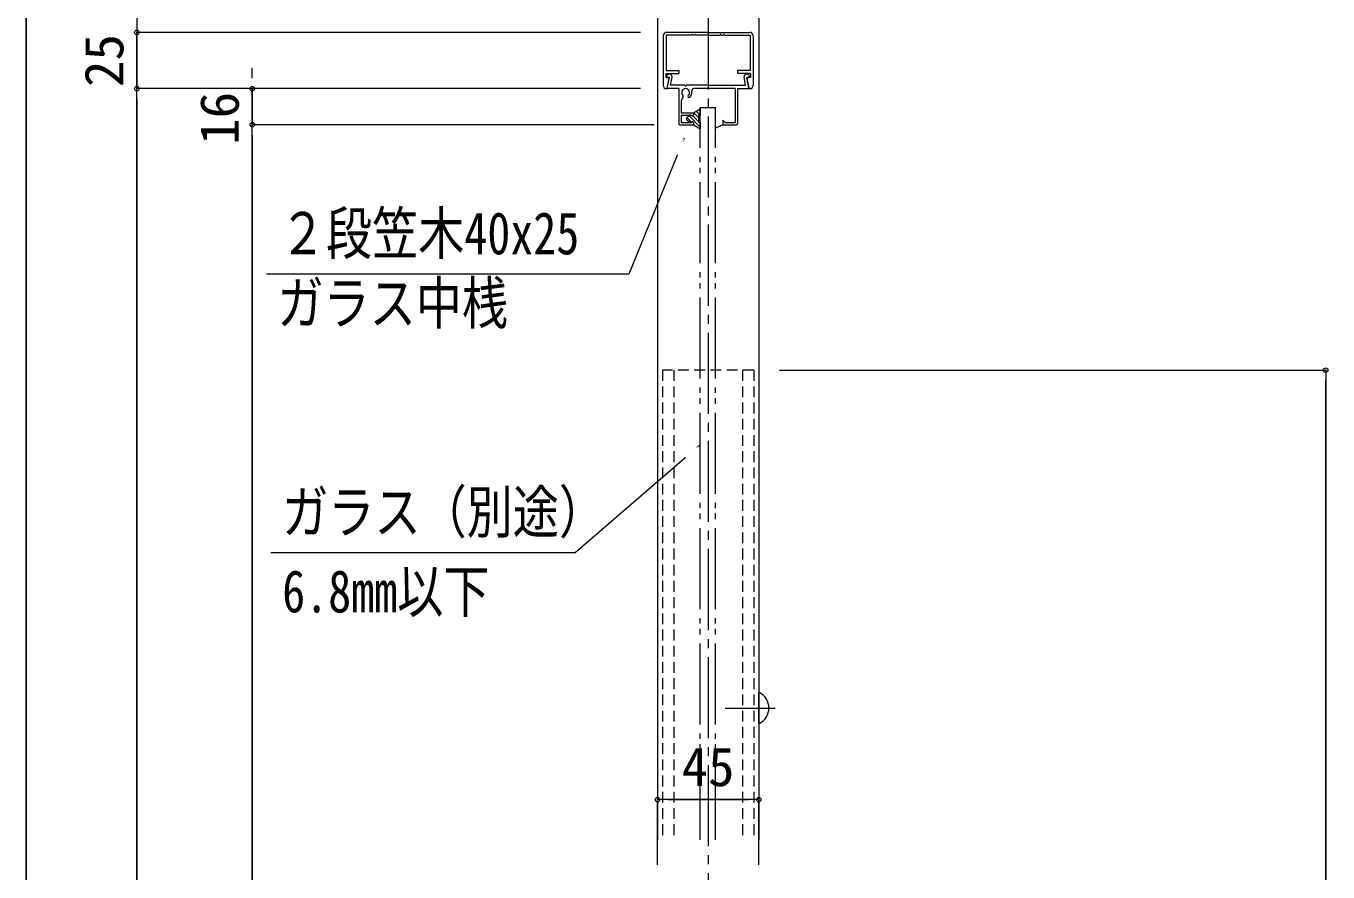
# Model space of a CAD drawing. Units: millimetres at full size. Extents: x -3135 to 4022, y -814 to 1448.
# Drawn here: x 1975 to 2554, y 209 to 585 of the extents above; entities that cross this region are included whole.
import ezdxf
from ezdxf.enums import TextEntityAlignment as Align

# ---------------------------------------------------------------- set-up
doc = ezdxf.new("R2010")
doc.units = ezdxf.units.MM
doc.header["$LTSCALE"] = 4
doc.header["$PDMODE"] = 32
doc.header["$PDSIZE"] = 2
for name, pattern in [('CHAIN2', [12, 9, -1, 1, -1]), ('DASHED1', [1.8, 1.2, -0.6]), ('DOUBLE_CHAIN2', [12.8, 9, -1, 0.6, -0.6, 0.6, -1])]:
    doc.linetypes.add(name, pattern=pattern)
for name, color, linetype, lineweight in [('0-0_0', 7, 'Continuous', 18), ('0-1_1手摺寸法', 3, 'Continuous', 18), ('0-2_2A', 1, 'DOUBLE_CHAIN2', 18), ('0-4_2躯体線', 4, 'Continuous', 9), ('0-5_3中心線', 2, 'CHAIN2', 18), ('0-6_41ｱﾙﾐ', 6, 'Continuous', 18), ('0-9_6ﾊｯﾁﾝｸﾞ', 4, 'Continuous', 9), ('0-B_CYAN', 4, 'Continuous', 9), ('1-0_アンカー', 4, 'Continuous', 9)]:
    doc.layers.add(name, color=color, linetype=linetype, lineweight=lineweight)
doc.styles.add('ＭＳ ゴシック', font='')
doc.styles.get('ＭＳ ゴシック').set_extended_font_data('MS Gothic')

msp = doc.modelspace()

# ---------------------------------------------------------------- linework, layer by layer
at = {"layer": '0-0_0'}
for p, q in [((2255.85, 687.108), (2255.85, 223.614)), ((2300.85, 687.108), (2300.85, 223.614))]:
    msp.add_line(p, q, dxfattribs=at)
for points in [[(2267.728, 535.108), (2243.152, 474.779), (2082.197, 474.779)], [(2274.35, 398.491), (2219.232, 351.025), (2084.137, 351.025)]]:
    msp.add_lwpolyline(points, dxfattribs=at)
at = {"layer": '0-1_1手摺寸法'}
for p, q in [((1975.416, -367.892), (1975.416, 732.108)), ((1975.416, 727.508), (1975.416, -363.292)), ((2024.64, 687.108), (2024.64, 582.108)), ((2248.35, 582.108), (2024.64, 582.108)), ((2024.64, 557.108), (2024.64, 582.108)), ((2248.35, 582.108), (2024.64, 582.108)), ((2024.64, 582.108), (2024.64, 557.108)), ((2075.915, 561.708), (2075.915, 566.308)), ((2248.35, 557.108), (2024.64, 557.108)), ((2248.35, 557.108), (2024.64, 557.108)), ((2024.64, -267.892), (2024.64, 557.108)), ((2236.85, 557.108), (2075.915, 557.108)), ((2075.915, 557.108), (2075.915, 541.108)), ((2075.915, 541.108), (2075.915, 557.108)), ((2024.64, 552.508), (2024.64, -263.292)), ((2024.64, 552.508), (2024.64, 547.908)), ((2254.35, 541.108), (2075.915, 541.108)), ((2254.35, 541.108), (2075.915, 541.108)), ((2075.915, -251.892), (2075.915, 541.108)), ((2075.915, 536.508), (2075.915, 531.908)), ((2075.915, 536.508), (2075.915, -247.292)), ((2310.1, 432.108), (2552.642, 432.108)), ((2552.642, 432.108), (2552.642, -367.892)), ((2552.642, -363.292), (2552.642, 427.508)), ((2255.85, 212.464), (2255.85, 241.417)), ((2300.85, 241.417), (2255.85, 241.417)), ((2260.45, 241.417), (2296.25, 241.417)), ((2300.85, 212.464), (2300.85, 241.417))]:
    msp.add_line(p, q, dxfattribs=at)
for p in [(2024.64, 582.108), (2024.64, 557.108), (2075.915, 557.108), (2075.915, 541.108), (2552.642, 432.108), (2255.85, 241.417), (2300.85, 241.417)]:
    msp.add_point(p, dxfattribs=at)
at = {"layer": '0-2_2A'}
for p, q in [((2274.85, 223.614), (2274.85, 548.668)), ((2274.85, 548.668), (2281.65, 548.668)), ((2281.65, 223.614), (2281.65, 548.668))]:
    msp.add_line(p, q, dxfattribs=at)
at = {"layer": '0-4_2躯体線'}
for p, q in [((2300.85, 275.358), (2300.85, 288.858)), ((2301.35, 288.858), (2300.85, 288.858)), ((2285.91, 282.108), (2308.166, 282.108)), ((2301.35, 275.358), (2300.85, 275.358))]:
    msp.add_line(p, q, dxfattribs=at)
msp.add_arc((2297.655, 282.108), 7.695, 298.699, 61.301, dxfattribs=at)
at = {"layer": '0-5_3中心線'}
msp.add_line((2278.35, 784.737), (2278.35, -527.622), dxfattribs=at)
at = {"layer": '0-6_41ｱﾙﾐ'}
for p, q in [((2258.35, 580.608), (2258.35, 558.608)), ((2259.65, 580.808), (2259.65, 565.108)), ((2271.05, 580.808), (2259.65, 580.808)), ((2278.35, 582.108), (2259.85, 582.108)), ((2271.181, 581.014), (2271.05, 580.808)), ((2271.519, 581.014), (2271.65, 580.808)), ((2272.55, 580.808), (2271.65, 580.808)), ((2272.681, 581.014), (2272.55, 580.808)), ((2273.019, 581.014), (2273.15, 580.808)), ((2278.35, 582.108), (2296.85, 582.108)), ((2278.519, 581.014), (2278.65, 580.808)), ((2278.65, 580.808), (2283.55, 580.808)), ((2283.681, 581.014), (2283.55, 580.808)), ((2284.019, 581.014), (2284.15, 580.808)), ((2284.15, 580.808), (2285.05, 580.808)), ((2285.181, 581.014), (2285.05, 580.808)), ((2285.519, 581.014), (2285.65, 580.808)), ((2285.65, 580.808), (2297.05, 580.808)), ((2297.05, 580.808), (2297.05, 565.108)), ((2298.35, 580.608), (2298.35, 558.608)), ((2259.55, 563.908), (2265.35, 563.908)), ((2259.65, 565.108), (2265.35, 565.108)), ((2261.15, 562.108), (2260.1, 562.108)), ((2260.182, 557.268), (2261.078, 561.749)), ((2260.198, 557.347), (2261.15, 562.108)), ((2261.674, 558.608), (2262.385, 562.161)), ((2265.35, 565.108), (2265.35, 563.908)), ((2291.35, 565.108), (2291.35, 563.908)), ((2297.05, 565.108), (2291.35, 565.108)), ((2297.15, 563.908), (2291.35, 563.908)), ((2295.026, 558.608), (2294.316, 562.161)), ((2295.55, 562.108), (2296.6, 562.108)), ((2296.502, 557.347), (2295.55, 562.108)), ((2296.518, 557.268), (2295.622, 561.749)), ((2297.15, 562.108), (2295.916, 562.108)), ((2297.15, 563.908), (2297.15, 562.108)), ((2259.85, 557.108), (2259.986, 557.108)), ((2265.35, 557.108), (2260.394, 557.108)), ((2265.35, 557.108), (2265.35, 541.608)), ((2268.519, 558.4), (2268.65, 558.608)), ((2278.35, 558.608), (2268.65, 558.608)), ((2278.35, 558.608), (2268.65, 558.608)), ((2290.35, 557.108), (2272.024, 557.108)), ((2278.35, 558.608), (2295.026, 558.608)), ((2290.35, 557.108), (2290.35, 542.108)), ((2291.35, 557.108), (2291.35, 541.608)), ((2291.35, 557.108), (2296.306, 557.108)), ((2296.85, 557.108), (2296.714, 557.108)), ((2267.281, 553.505), (2266.35, 551.893)), ((2266.35, 551.893), (2266.35, 546.308)), ((2266.35, 546.308), (2271.85, 546.308)), ((2266.35, 545.308), (2270.873, 545.308)), ((2266.35, 545.308), (2266.35, 542.108)), ((2271.85, 546.308), (2271.85, 545.458)), ((2265.85, 541.108), (2271.85, 541.108)), ((2266.35, 542.108), (2270.873, 542.108)), ((2271.85, 541.958), (2271.85, 541.108)), ((2284.85, 543.108), (2285.85, 542.108)), ((2284.85, 543.108), (2284.85, 541.108)), ((2284.85, 541.108), (2290.85, 541.108)), ((2285.85, 542.108), (2290.35, 542.108))]:
    msp.add_line(p, q, dxfattribs=at)
for points in [[(2278.181, 581.014), (2278.05, 580.808), (2273.15, 580.808)], [(2259.55, 563.908), (2259.55, 562.108), (2260.784, 562.108)], [(2268.181, 558.4), (2268.05, 558.608), (2261.674, 558.608)]]:
    msp.add_lwpolyline(points, dxfattribs=at)
for centre, radius, start, end in [((2259.85, 580.608), 1.5, 90, 180), ((2271.35, 580.908), 0.2, 32.334, 147.666), ((2272.85, 580.908), 0.2, 32.334, 147.666), ((2278.35, 580.908), 0.2, 90, 147.666), ((2278.35, 580.908), 0.2, 32.334, 90), ((2283.85, 580.908), 0.2, 32.334, 147.666), ((2285.35, 580.908), 0.2, 32.334, 147.666), ((2296.85, 580.608), 1.5, 0, 90), ((2261.15, 562.358), 1.25, 350.949, 183.815), ((2260.1, 562.308), 0.2, 180, 270), ((2260.784, 561.808), 0.3, 348.69, 90), ((2295.55, 562.358), 1.25, 356.185, 189.051), ((2295.916, 561.808), 0.3, 90, 191.31), ((2296.6, 562.308), 0.2, 270, 350.453), ((2259.85, 558.608), 1.5, 180, 270), ((2259.986, 557.308), 0.2, 270, 348.69), ((2260.394, 557.308), 0.2, 168.69, 270), ((2268.35, 555.358), 1.75, 312.84, 227.241), ((2268.35, 558.508), 0.2, 212.334, 327.666), ((2268.35, 555.358), 2.75, 312.84, 11.537), ((2272.024, 556.108), 1, 90, 191.537), ((2296.306, 557.308), 0.2, 270, 11.31), ((2296.714, 557.308), 0.2, 191.31, 270), ((2296.85, 558.608), 1.5, 270, 0), ((2266.823, 553.706), 0.5, 336.379, 47.241), ((2269.88, 553.708), 0.5, 132.84, 312.84), ((2271.35, 545.458), 0.5, 197.458, 0), ((2265.85, 541.608), 0.5, 180, 270), ((2271.35, 541.958), 0.5, 0, 162.542), ((2290.85, 541.608), 0.5, 270, 0)]:
    msp.add_arc(centre, radius, start, end, dxfattribs=at)
at = {"layer": '0-9_6ﾊｯﾁﾝｸﾞ'}
for p, q in [((2269.01, 544.096), (2270.911, 542.196)), ((2269.873, 545.001), (2274.85, 540.024)), ((2270.873, 545.308), (2270.285, 545.308)), ((2271.611, 545.031), (2274.083, 542.56)), ((2271.85, 546.308), (2274.85, 548.208)), ((2271.85, 546.308), (2271.85, 545.458)), ((2272.005, 546.405), (2274.083, 544.327)), ((2273.087, 547.091), (2274.808, 545.37)), ((2274.169, 547.776), (2274.85, 547.095)), ((2274.85, 548.208), (2274.85, 545.37)), ((2270.873, 542.108), (2270.285, 542.108)), ((2271.85, 541.256), (2272.256, 540.85)), ((2274.597, 542.045), (2274.85, 541.792)), ((2274.85, 542.045), (2274.85, 539.208))]:
    msp.add_line(p, q, dxfattribs=at)
for points in [[(2270.285, 545.308), (2270.17, 545.219), (2270.121, 545.181), (2270.062, 545.135), (2269.992, 545.081), (2269.911, 545.019), (2269.819, 544.948), (2269.717, 544.869), (2269.604, 544.781), (2269.48, 544.685), (2269.346, 544.581), (2269.208, 544.47), (2269.073, 544.352), (2268.947, 544.23), (2268.838, 544.103), (2268.752, 543.973), (2268.694, 543.841), (2268.674, 543.708), (2268.694, 543.574), (2268.752, 543.442), (2268.838, 543.312), (2268.947, 543.185), (2269.073, 543.062), (2269.208, 542.945), (2269.346, 542.834), (2269.48, 542.73), (2269.604, 542.634), (2269.717, 542.546), (2269.819, 542.467), (2269.911, 542.396), (2269.992, 542.334), (2270.062, 542.28), (2270.121, 542.234), (2270.285, 542.108)], [(2271.85, 541.958), (2271.85, 541.108), (2274.85, 539.208)]]:
    msp.add_lwpolyline(points, dxfattribs=at)
for centre, start, end in [((2271.35, 545.458), 197.458, 0), ((2271.35, 541.958), 0, 162.542)]:
    msp.add_arc(centre, 0.5, start, end, dxfattribs=at)
at = {"layer": '0-B_CYAN'}
msp.add_line((2284.85, 541.108), (2281.65, 539.535), dxfattribs=at)
at = {"layer": '1-0_アンカー'}
for p, q in [((2274.85, 545.37), (2274.083, 545.37)), ((2274.083, 545.37), (2274.083, 542.045)), ((2274.85, 542.045), (2274.083, 542.045))]:
    msp.add_line(p, q, dxfattribs=at)
at = {"layer": '1-0_アンカー', "linetype": 'DASHED1'}
for p, q in [((2258.1, 432.108), (2258.1, 223.614)), ((2298.6, 432.108), (2258.1, 432.108)), ((2263.1, 432.108), (2263.1, 223.614)), ((2293.6, 432.108), (2293.6, 223.614)), ((2298.6, 432.108), (2298.6, 223.614))]:
    msp.add_line(p, q, dxfattribs=at)

# ---------------------------------------------------------------- texts
at = {"layer": '0-0_0', "style": 'ＭＳ ゴシック', "width": 0.8}
for s, p in [('２段笠木40x25', (2088.138, 477.922)), ('ガラス中桟', (2087.065, 446.938)), ('ガラス（別途）', (2089.19, 354.168)), ('6.8mm以下', (2089.19, 318.944))]:
    msp.add_text(s, height=18.77, dxfattribs=at).set_placement(p, align=Align.BOTTOM_LEFT)
at = {"layer": '0-1_1手摺寸法', "style": 'ＭＳ ゴシック'}
for s, p in [('25', (2023.821, 557.831)), ('16', (2075.096, 532.16))]:
    msp.add_text(s, height=17.27, rotation=90, dxfattribs=at).set_placement(p, align=Align.BOTTOM_LEFT)
msp.add_text('45', height=17.27, dxfattribs=at).set_placement((2266.574, 242.236), align=Align.BOTTOM_LEFT)

# ---------------------------------------------------------------- next in the draw order: wipeouts: each hides what was drawn before it
for points in [[(2266.042, 527.287), (2263.47, 528.335), (2267.728, 535.108), (2267.728, 535.108)], [(2269.287, 392.297), (2267.474, 394.403), (2274.35, 398.491), (2274.35, 398.491)]]:
    msp.add_wipeout(points)

doc.saveas('drawing.dxf')
